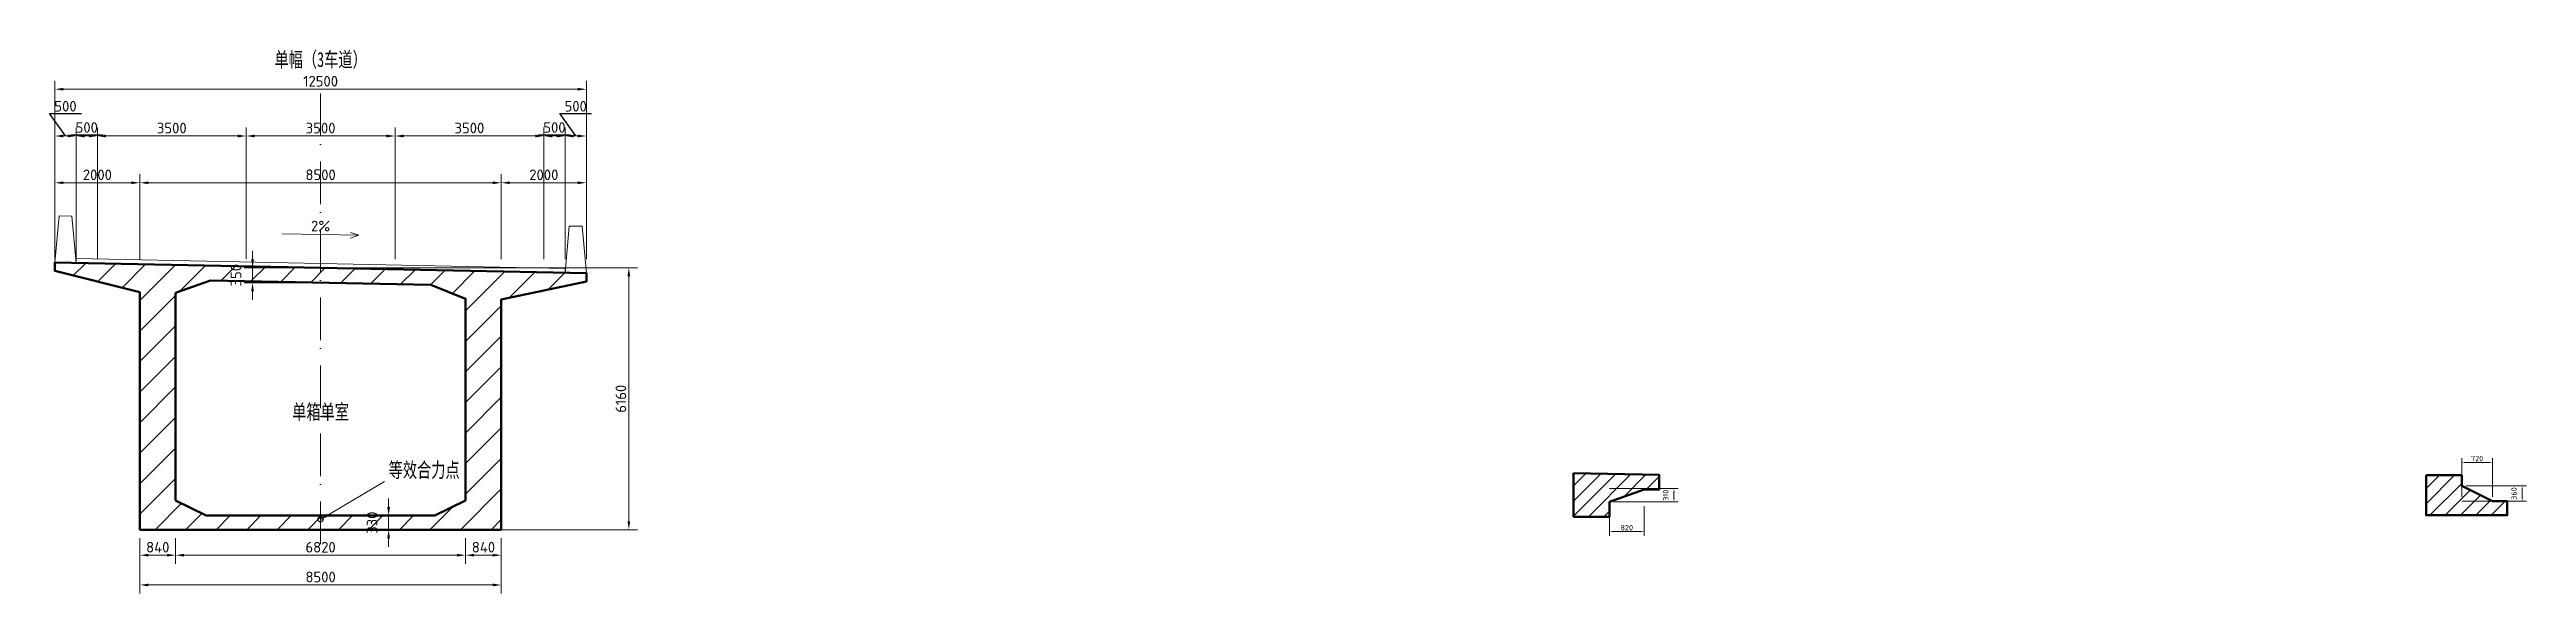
# Model space of a CAD drawing. Header units: millimetres. Extents: x 15150 to 73405, y 12540 to 25334.
import ezdxf
from ezdxf.enums import TextEntityAlignment as Align

# ---------------------------------------------------------------- set-up
doc = ezdxf.new("R2010")
doc.units = ezdxf.units.MM
doc.linetypes.add('B-CENTER', pattern=[1600, 1000, -200, 0, -400])
for name, color, linetype, lineweight in [('B-CENTER', 7, 'B-CENTER', 13), ('B-CUT', 7, 'Continuous', 50), ('B-DETAIL', 7, 'Continuous', 13), ('B-DIM', 7, 'Continuous', 13), ('B-HATCH', 7, 'Continuous', 13), ('B-PRESTRESS', 7, 'Continuous', 25), ('B-TEXT', 7, 'Continuous', 13)]:
    doc.layers.add(name, color=color, linetype=linetype, lineweight=lineweight)
doc.styles.add('CN_FS', font='simfang.ttf', dxfattribs={"width": 0.7})
doc.styles.add('ISO_NUM', font='isocpeur.ttf')
doc.dimstyles.new('CN_MM_100', dxfattribs={"dimscale": 100, "dimtxt": 2.5, "dimasz": 2, "dimexe": 2, "dimexo": 2, "dimtad": 1, "dimdec": 0, "dimtxsty": 'ISO_NUM', "dimcen": 2.5, "dimazin": 3, "dimtfac": 1, "dimtmove": 1, "dimatfit": 3, "dimlwd": 13, "dimlwe": 13, "dimarcsym": 0})
doc.dimstyles.new('CN_MM_50', dxfattribs={"dimscale": 50, "dimtxt": 2.5, "dimasz": 2, "dimexe": 2, "dimexo": 2, "dimtad": 1, "dimdec": 0, "dimtxsty": 'ISO_NUM', "dimcen": 2.5, "dimazin": 3, "dimtfac": 1, "dimtmove": 1, "dimatfit": 3, "dimlwd": 13, "dimlwe": 13, "dimarcsym": 0})

# ---------------------------------------------------------------- blocks, each defined once
blk = doc.blocks.new('_CLOSEDFILLED')
at = {"color": 0, "linetype": 'ByBlock'}
blk.add_solid([(-1, 0.16), (0, 0), (-1, -0.16)], dxfattribs=at)
blk = doc.blocks.new('*D2')
at = {"color": 0}
for p, q in [((15525, 23300), (15150, 23828.125)), ((15150, 23828.125), (15900, 23828.125))]:
    blk.add_line(p, q, dxfattribs=at)
at = {"color": 0, "lineweight": 13}
for p, q in [((15275, 20400), (15275, 23500)), ((15775, 20400), (15775, 23500)), ((15475, 23300), (15575, 23300))]:
    blk.add_line(p, q, dxfattribs=at)
at = {"layer": 'Defpoints'}
for p in [(15275, 23300), (15275, 20200), (15775, 20200)]:
    blk.add_point(p, dxfattribs=at)
at = {"layer": 'B-DIM', "color": 0, "xscale": 200, "yscale": 200, "rotation": 180}
blk.add_blockref('_CLOSEDFILLED', (15275, 23300), dxfattribs=at)
at = {"layer": 'B-DIM', "color": 0, "xscale": 200, "yscale": 200}
blk.add_blockref('_CLOSEDFILLED', (15775, 23300), dxfattribs=at)
at = {"layer": 'B-DIM', "color": 0, "insert": (15525, 24000), "char_height": 250, "attachment_point": 5, "style": 'ISO_NUM'}
blk.add_mtext('500', dxfattribs=at)
blk = doc.blocks.new('*D3')
at = {"color": 0}
for p, q in [((16025, 23300), (15650, 23328.125)), ((15650, 23328.125), (16400, 23328.125))]:
    blk.add_line(p, q, dxfattribs=at)
at = {"color": 0, "lineweight": 13}
for p, q in [((15775, 20400), (15775, 23500)), ((16275, 20400), (16275, 23500)), ((15975, 23300), (16075, 23300))]:
    blk.add_line(p, q, dxfattribs=at)
at = {"layer": 'Defpoints'}
for p in [(15775, 23300), (15775, 20200), (16275, 20200)]:
    blk.add_point(p, dxfattribs=at)
at = {"layer": 'B-DIM', "color": 0, "xscale": 200, "yscale": 200, "rotation": 180}
blk.add_blockref('_CLOSEDFILLED', (15775, 23300), dxfattribs=at)
at = {"layer": 'B-DIM', "color": 0, "xscale": 200, "yscale": 200}
blk.add_blockref('_CLOSEDFILLED', (16275, 23300), dxfattribs=at)
at = {"layer": 'B-DIM', "color": 0, "insert": (16025, 23500), "char_height": 250, "attachment_point": 5, "style": 'ISO_NUM'}
blk.add_mtext('500', dxfattribs=at)
blk = doc.blocks.new('*D7')
at = {"color": 0}
for p, q in [((27025, 23300), (26650, 23328.125)), ((26650, 23328.125), (27400, 23328.125))]:
    blk.add_line(p, q, dxfattribs=at)
at = {"color": 0, "lineweight": 13}
for p, q in [((26775, 20400), (26775, 23500)), ((27275, 20400), (27275, 23500)), ((26975, 23300), (27075, 23300))]:
    blk.add_line(p, q, dxfattribs=at)
at = {"layer": 'Defpoints'}
for p in [(26775, 23300), (26775, 20200), (27275, 20200)]:
    blk.add_point(p, dxfattribs=at)
at = {"layer": 'B-DIM', "color": 0, "xscale": 200, "yscale": 200, "rotation": 180}
blk.add_blockref('_CLOSEDFILLED', (26775, 23300), dxfattribs=at)
at = {"layer": 'B-DIM', "color": 0, "xscale": 200, "yscale": 200}
blk.add_blockref('_CLOSEDFILLED', (27275, 23300), dxfattribs=at)
at = {"layer": 'B-DIM', "color": 0, "insert": (27025, 23500), "char_height": 250, "attachment_point": 5, "style": 'ISO_NUM'}
blk.add_mtext('500', dxfattribs=at)
blk = doc.blocks.new('*D8')
at = {"color": 0}
for p, q in [((27525, 23300), (27150, 23828.125)), ((27150, 23828.125), (27900, 23828.125))]:
    blk.add_line(p, q, dxfattribs=at)
at = {"color": 0, "lineweight": 13}
for p, q in [((27275, 20400), (27275, 23500)), ((27775, 20400), (27775, 23500)), ((27475, 23300), (27575, 23300))]:
    blk.add_line(p, q, dxfattribs=at)
at = {"layer": 'Defpoints'}
for p in [(27275, 23300), (27275, 20200), (27775, 20200)]:
    blk.add_point(p, dxfattribs=at)
at = {"layer": 'B-DIM', "color": 0, "xscale": 200, "yscale": 200, "rotation": 180}
blk.add_blockref('_CLOSEDFILLED', (27275, 23300), dxfattribs=at)
at = {"layer": 'B-DIM', "color": 0, "xscale": 200, "yscale": 200}
blk.add_blockref('_CLOSEDFILLED', (27775, 23300), dxfattribs=at)
at = {"layer": 'B-DIM', "color": 0, "insert": (27525, 24000), "char_height": 250, "attachment_point": 5, "style": 'ISO_NUM'}
blk.add_mtext('500', dxfattribs=at)

msp = doc.modelspace()

# ---------------------------------------------------------------- hatches: boundary and pattern name
at = {"layer": 'B-HATCH'}
h = msp.add_hatch(dxfattribs=at)
h.set_pattern_fill('ANSI31', color=256, scale=160, style=0)
h.paths.add_polyline_path([(15275, 20325), (27775, 20075), (27775, 19875), (25775, 19455), (25775, 14040), (17275, 14040), (17275, 19625), (15275, 20125)])
h.paths.add_polyline_path([(18115, 19608.2), (18935, 19901.8), (24115, 19798.2), (24935, 19471.8), (24935, 14730), (24215, 14370), (18835, 14370), (18115, 14730)], flags=0)
h = msp.add_hatch(dxfattribs=at)
h.set_pattern_fill('ANSI31', color=256, scale=80, style=0)
h.paths.add_polyline_path([(50995, 15371.8), (53005, 15331.6), (53005, 14981.6), (52655, 14988.6), (51835, 14695), (51835, 14345), (50995, 14345)])
h = msp.add_hatch(dxfattribs=at)
h.set_pattern_fill('ANSI31', color=256, scale=80, style=0)
h.paths.add_polyline_path([(71045, 15320), (71885, 15320), (71885, 15070), (72605, 14710), (72955, 14710), (72955, 14380), (71045, 14380)])

# ---------------------------------------------------------------- linework, layer by layer
at = {"layer": 'B-CENTER'}
msp.add_line((21525, 24300), (21525, 13440), dxfattribs=at)
at = {"layer": 'B-CUT'}
for points in [[(15275, 20325), (27775, 20075), (27775, 19875), (25775, 19455), (25775, 14040), (17275, 14040), (17275, 19625), (15275, 20125)], [(18115, 19608.2), (18935, 19901.8), (24115, 19798.2), (24935, 19471.8), (24935, 14730), (24215, 14370), (18835, 14370), (18115, 14730)], [(50995, 15371.8), (53005, 15331.6), (53005, 14981.6), (52655, 14988.6), (51835, 14695), (51835, 14345), (50995, 14345)], [(71045, 15320), (71885, 15320), (71885, 15070), (72605, 14710), (72955, 14710), (72955, 14380), (71045, 14380)]]:
    msp.add_lwpolyline(points, close=True, dxfattribs=at)
at = {"layer": 'B-DETAIL'}
for p, q in [((20625, 21000), (22425, 20964)), ((21525, 14282.7), (23025, 15170)), ((51835, 15005), (52655, 15005)), ((71885, 14710), (72605, 14710))]:
    msp.add_line(p, q, dxfattribs=at)
for points in [[(15275, 20325), (15775, 20315), (15675, 21417), (15375, 21423)], [(27275, 20085), (27775, 20075), (27675, 21177), (27375, 21183)], [(15775, 20315), (27275, 20085), (27275, 20185), (15775, 20415)]]:
    msp.add_lwpolyline(points, close=True, dxfattribs=at)
msp.add_lwpolyline([(22225, 21034), (22425, 20964), (22225, 20894)], dxfattribs=at)
msp.add_solid([(21525, 14282.7), (21679.3, 14414.7), (21715, 14354.4)], dxfattribs=at)
at = {"layer": 'B-PRESTRESS'}
msp.add_circle((21525, 14282.7), 60, dxfattribs=at)

# ---------------------------------------------------------------- texts
at = {"layer": 'B-TEXT', "style": 'CN_FS', "width": 0.7}
for s, p in [('单幅（3车道）', (21525, 25100)), ('单箱单室', (21525, 16812))]:
    msp.add_text(s, height=350, dxfattribs=at).set_placement(p, align=Align.MIDDLE_CENTER)
at = {"layer": 'B-TEXT', "style": 'ISO_NUM'}
msp.add_text('2%', height=250, dxfattribs=at).set_placement((21525, 21182), align=Align.MIDDLE_CENTER)
at = {"layer": 'B-TEXT', "style": 'CN_FS', "width": 0.7}
msp.add_text('等效合力点', height=350, dxfattribs=at).set_placement((23125, 15270))

# ---------------------------------------------------------------- dimensions: what is measured, and where the dimension line sits
at = {"layer": 'B-DIM'}
for base, p1, p2, dimstyle in [((15275, 24400), (15275, 20200), (27775, 20200), 'CN_MM_100'), ((16275, 23300), (16275, 20200), (19775, 20200), 'CN_MM_100'), ((19775, 23300), (19775, 20200), (23275, 20200), 'CN_MM_100'), ((23275, 23300), (23275, 20200), (26775, 20200), 'CN_MM_100'), ((15275, 22200), (15275, 20200), (17275, 20200), 'CN_MM_100'), ((17275, 22200), (17275, 20200), (25775, 20200), 'CN_MM_100'), ((25775, 22200), (25775, 20200), (27775, 20200), 'CN_MM_100'), ((71885, 15620), (71885, 14710), (72605, 14710), 'CN_MM_50'), ((51835, 13995), (51835, 14695), (52655, 14695), 'CN_MM_50'), ((17275, 13440), (17275, 14040), (18115, 14040), 'CN_MM_100'), ((17275, 12740), (17275, 14040), (25775, 14040), 'CN_MM_100'), ((18115, 13440), (18115, 14040), (24935, 14040), 'CN_MM_100'), ((24935, 13440), (24935, 14040), (25775, 14040), 'CN_MM_100')]:
    msp.add_linear_dim(base=base, p1=p1, p2=p2, dimstyle=dimstyle, dxfattribs=at).render()
for base, p1, p2, picture, middle in [((15275, 23300), (15275, 20200), (15775, 20200), '*D2', (15150, 23828.1)), ((27275, 23300), (27275, 20200), (27775, 20200), '*D8', (27150, 23828.1)), ((15775, 23300), (15775, 20200), (16275, 20200), '*D3', (15650, 23328.1)), ((26775, 23300), (26775, 20200), (27275, 20200), '*D7', (26650, 23328.1))]:
    dim = msp.add_linear_dim(base=base, p1=p1, p2=p2, dimstyle='CN_MM_100', override={"dimtmove": 1}, dxfattribs=at)
    dim.commit()
    dim.dimension.update_dxf_attribs({"geometry": picture, "text_midpoint": middle, "dimtype": 160})
for base, p1, p2, dimstyle in [((19925, 19850), (21525, 19850), (21525, 20200), 'CN_MM_100'), ((28775, 14040), (21525, 14040), (21525, 20200), 'CN_MM_100'), ((23125, 14040), (21525, 14040), (21525, 14370), 'CN_MM_100'), ((53355, 14695), (51835, 14695), (51835, 15005), 'CN_MM_50'), ((73305, 14710), (71885, 14710), (71885, 15070), 'CN_MM_50')]:
    msp.add_linear_dim(base=base, p1=p1, p2=p2, angle=90, dimstyle=dimstyle, dxfattribs=at).render()

doc.saveas('drawing.dxf')
